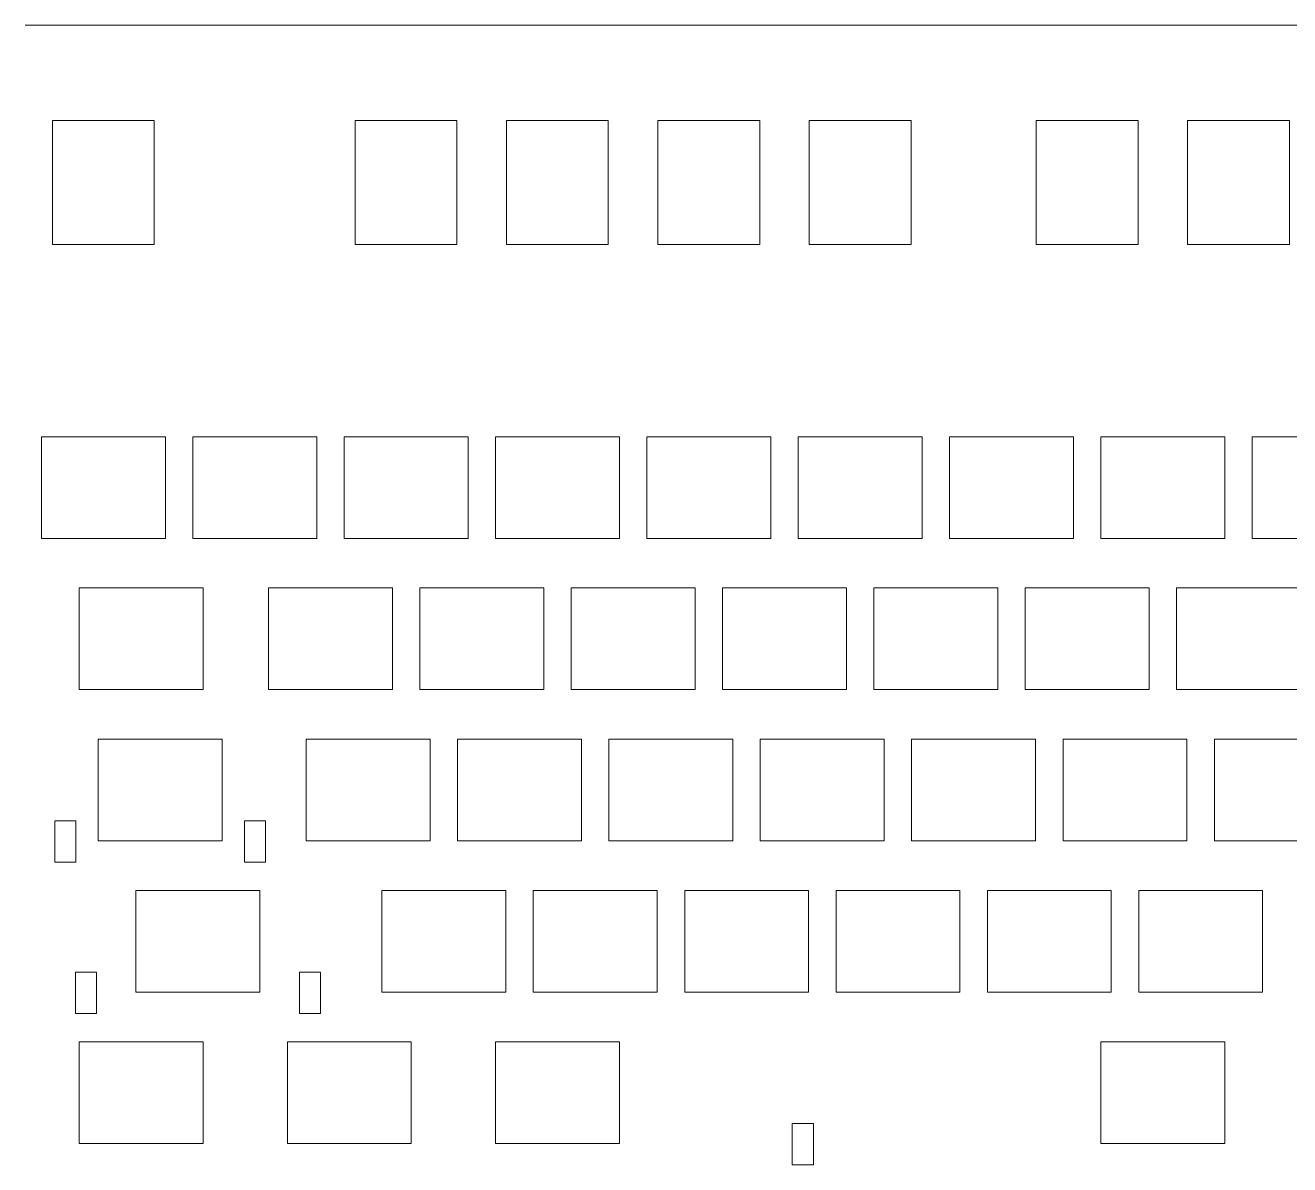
# Model space of a CAD drawing. Header units: inches. Extents: x -130 to 309, y 16 to 159.
# Drawn here: x -130.3 to 28.8, y 15.7 to 159.1 of the extents above; entities that cross this region are included whole.
import ezdxf

# ---------------------------------------------------------------- set-up
doc = ezdxf.new("R2010")
doc.units = ezdxf.units.IN
doc.header["$MEASUREMENT"] = 0

# ---------------------------------------------------------------- blocks, each defined once
blk = doc.blocks.new('block 2')
at = {"color": 7, "lineweight": 5}
blk.add_lwpolyline([(-130.3, 159.14), (308.7, 159.14)], dxfattribs=at)
blk = doc.blocks.new('block 12')
at = {"color": 7, "lineweight": 5}
blk.add_lwpolyline([(-124, 39.93), (-121.33, 39.93)], dxfattribs=at)
blk = doc.blocks.new('block 13')
at = {"color": 7, "lineweight": 5}
blk.add_lwpolyline([(-121.33, 39.93), (-121.33, 34.72)], dxfattribs=at)
blk = doc.blocks.new('block 14')
at = {"color": 7, "lineweight": 5}
blk.add_lwpolyline([(-121.33, 34.72), (-124, 34.72)], dxfattribs=at)
blk = doc.blocks.new('block 15')
at = {"color": 7, "lineweight": 5}
blk.add_lwpolyline([(-124, 34.72), (-124, 39.93)], dxfattribs=at)
blk = doc.blocks.new('block 16')
at = {"color": 7, "lineweight": 5}
blk.add_lwpolyline([(-95.81, 39.93), (-93.14, 39.93)], dxfattribs=at)
blk = doc.blocks.new('block 17')
at = {"color": 7, "lineweight": 5}
blk.add_lwpolyline([(-93.14, 39.93), (-93.14, 34.72)], dxfattribs=at)
blk = doc.blocks.new('block 18')
at = {"color": 7, "lineweight": 5}
blk.add_lwpolyline([(-93.14, 34.72), (-95.81, 34.72)], dxfattribs=at)
blk = doc.blocks.new('block 19')
at = {"color": 7, "lineweight": 5}
blk.add_lwpolyline([(-95.81, 34.72), (-95.81, 39.93)], dxfattribs=at)
blk = doc.blocks.new('block 28')
at = {"color": 7, "lineweight": 5}
blk.add_lwpolyline([(-116.37, 50.2), (-100.77, 50.2)], dxfattribs=at)
blk = doc.blocks.new('block 29')
at = {"color": 7, "lineweight": 5}
blk.add_lwpolyline([(-100.77, 50.2), (-100.77, 37.4)], dxfattribs=at)
blk = doc.blocks.new('block 30')
at = {"color": 7, "lineweight": 5}
blk.add_lwpolyline([(-100.77, 37.4), (-116.37, 37.4)], dxfattribs=at)
blk = doc.blocks.new('block 31')
at = {"color": 7, "lineweight": 5}
blk.add_lwpolyline([(-116.37, 37.4), (-116.37, 50.2)], dxfattribs=at)
blk = doc.blocks.new('block 32')
at = {"color": 7, "lineweight": 5}
blk.add_lwpolyline([(-85.41, 50.2), (-69.81, 50.2)], dxfattribs=at)
blk = doc.blocks.new('block 33')
at = {"color": 7, "lineweight": 5}
blk.add_lwpolyline([(-69.81, 50.2), (-69.81, 37.4)], dxfattribs=at)
blk = doc.blocks.new('block 34')
at = {"color": 7, "lineweight": 5}
blk.add_lwpolyline([(-69.81, 37.4), (-85.41, 37.4)], dxfattribs=at)
blk = doc.blocks.new('block 35')
at = {"color": 7, "lineweight": 5}
blk.add_lwpolyline([(-85.41, 37.4), (-85.41, 50.2)], dxfattribs=at)
blk = doc.blocks.new('block 36')
at = {"color": 7, "lineweight": 5}
blk.add_lwpolyline([(-66.36, 50.2), (-50.76, 50.2)], dxfattribs=at)
blk = doc.blocks.new('block 37')
at = {"color": 7, "lineweight": 5}
blk.add_lwpolyline([(-50.76, 50.2), (-50.76, 37.4)], dxfattribs=at)
blk = doc.blocks.new('block 38')
at = {"color": 7, "lineweight": 5}
blk.add_lwpolyline([(-50.76, 37.4), (-66.36, 37.4)], dxfattribs=at)
blk = doc.blocks.new('block 39')
at = {"color": 7, "lineweight": 5}
blk.add_lwpolyline([(-66.36, 37.4), (-66.36, 50.2)], dxfattribs=at)
blk = doc.blocks.new('block 40')
at = {"color": 7, "lineweight": 5}
blk.add_lwpolyline([(-47.31, 50.2), (-31.71, 50.2)], dxfattribs=at)
blk = doc.blocks.new('block 41')
at = {"color": 7, "lineweight": 5}
blk.add_lwpolyline([(-31.71, 50.2), (-31.71, 37.4)], dxfattribs=at)
blk = doc.blocks.new('block 42')
at = {"color": 7, "lineweight": 5}
blk.add_lwpolyline([(-31.71, 37.4), (-47.31, 37.4)], dxfattribs=at)
blk = doc.blocks.new('block 43')
at = {"color": 7, "lineweight": 5}
blk.add_lwpolyline([(-47.31, 37.4), (-47.31, 50.2)], dxfattribs=at)
blk = doc.blocks.new('block 44')
at = {"color": 7, "lineweight": 5}
blk.add_lwpolyline([(-28.26, 50.2), (-12.66, 50.2)], dxfattribs=at)
blk = doc.blocks.new('block 45')
at = {"color": 7, "lineweight": 5}
blk.add_lwpolyline([(-12.66, 50.2), (-12.66, 37.4)], dxfattribs=at)
blk = doc.blocks.new('block 46')
at = {"color": 7, "lineweight": 5}
blk.add_lwpolyline([(-12.66, 37.4), (-28.26, 37.4)], dxfattribs=at)
blk = doc.blocks.new('block 47')
at = {"color": 7, "lineweight": 5}
blk.add_lwpolyline([(-28.26, 37.4), (-28.26, 50.2)], dxfattribs=at)
blk = doc.blocks.new('block 48')
at = {"color": 7, "lineweight": 5}
blk.add_lwpolyline([(-9.21, 50.2), (6.39, 50.2)], dxfattribs=at)
blk = doc.blocks.new('block 49')
at = {"color": 7, "lineweight": 5}
blk.add_lwpolyline([(6.39, 50.2), (6.39, 37.4)], dxfattribs=at)
blk = doc.blocks.new('block 50')
at = {"color": 7, "lineweight": 5}
blk.add_lwpolyline([(6.39, 37.4), (-9.21, 37.4)], dxfattribs=at)
blk = doc.blocks.new('block 51')
at = {"color": 7, "lineweight": 5}
blk.add_lwpolyline([(-9.21, 37.4), (-9.21, 50.2)], dxfattribs=at)
blk = doc.blocks.new('block 52')
at = {"color": 7, "lineweight": 5}
blk.add_lwpolyline([(9.84, 50.2), (25.44, 50.2)], dxfattribs=at)
blk = doc.blocks.new('block 53')
at = {"color": 7, "lineweight": 5}
blk.add_lwpolyline([(25.44, 50.2), (25.44, 37.4)], dxfattribs=at)
blk = doc.blocks.new('block 54')
at = {"color": 7, "lineweight": 5}
blk.add_lwpolyline([(25.44, 37.4), (9.84, 37.4)], dxfattribs=at)
blk = doc.blocks.new('block 55')
at = {"color": 7, "lineweight": 5}
blk.add_lwpolyline([(9.84, 37.4), (9.84, 50.2)], dxfattribs=at)
blk = doc.blocks.new('block 96')
at = {"color": 7, "lineweight": 5}
blk.add_lwpolyline([(-126.6, 58.98), (-123.94, 58.98)], dxfattribs=at)
blk = doc.blocks.new('block 97')
at = {"color": 7, "lineweight": 5}
blk.add_lwpolyline([(-123.94, 58.98), (-123.94, 53.77)], dxfattribs=at)
blk = doc.blocks.new('block 98')
at = {"color": 7, "lineweight": 5}
blk.add_lwpolyline([(-123.94, 53.77), (-126.6, 53.77)], dxfattribs=at)
blk = doc.blocks.new('block 99')
at = {"color": 7, "lineweight": 5}
blk.add_lwpolyline([(-126.6, 53.77), (-126.6, 58.98)], dxfattribs=at)
blk = doc.blocks.new('block 100')
at = {"color": 7, "lineweight": 5}
blk.add_lwpolyline([(-102.73, 58.98), (-100.06, 58.98)], dxfattribs=at)
blk = doc.blocks.new('block 101')
at = {"color": 7, "lineweight": 5}
blk.add_lwpolyline([(-100.06, 58.98), (-100.06, 53.77)], dxfattribs=at)
blk = doc.blocks.new('block 102')
at = {"color": 7, "lineweight": 5}
blk.add_lwpolyline([(-100.06, 53.77), (-102.73, 53.77)], dxfattribs=at)
blk = doc.blocks.new('block 103')
at = {"color": 7, "lineweight": 5}
blk.add_lwpolyline([(-102.73, 53.77), (-102.73, 58.98)], dxfattribs=at)
blk = doc.blocks.new('block 112')
at = {"color": 7, "lineweight": 5}
blk.add_lwpolyline([(-121.13, 69.25), (-105.53, 69.25)], dxfattribs=at)
blk = doc.blocks.new('block 113')
at = {"color": 7, "lineweight": 5}
blk.add_lwpolyline([(-105.53, 69.25), (-105.53, 56.45)], dxfattribs=at)
blk = doc.blocks.new('block 114')
at = {"color": 7, "lineweight": 5}
blk.add_lwpolyline([(-105.53, 56.45), (-121.13, 56.45)], dxfattribs=at)
blk = doc.blocks.new('block 115')
at = {"color": 7, "lineweight": 5}
blk.add_lwpolyline([(-121.13, 56.45), (-121.13, 69.25)], dxfattribs=at)
blk = doc.blocks.new('block 116')
at = {"color": 7, "lineweight": 5}
blk.add_lwpolyline([(-94.94, 69.25), (-79.34, 69.25)], dxfattribs=at)
blk = doc.blocks.new('block 117')
at = {"color": 7, "lineweight": 5}
blk.add_lwpolyline([(-79.34, 69.25), (-79.34, 56.45)], dxfattribs=at)
blk = doc.blocks.new('block 118')
at = {"color": 7, "lineweight": 5}
blk.add_lwpolyline([(-79.34, 56.45), (-94.94, 56.45)], dxfattribs=at)
blk = doc.blocks.new('block 119')
at = {"color": 7, "lineweight": 5}
blk.add_lwpolyline([(-94.94, 56.45), (-94.94, 69.25)], dxfattribs=at)
blk = doc.blocks.new('block 120')
at = {"color": 7, "lineweight": 5}
blk.add_lwpolyline([(-75.89, 69.25), (-60.29, 69.25)], dxfattribs=at)
blk = doc.blocks.new('block 121')
at = {"color": 7, "lineweight": 5}
blk.add_lwpolyline([(-60.29, 69.25), (-60.29, 56.45)], dxfattribs=at)
blk = doc.blocks.new('block 122')
at = {"color": 7, "lineweight": 5}
blk.add_lwpolyline([(-60.29, 56.45), (-75.89, 56.45)], dxfattribs=at)
blk = doc.blocks.new('block 123')
at = {"color": 7, "lineweight": 5}
blk.add_lwpolyline([(-75.89, 56.45), (-75.89, 69.25)], dxfattribs=at)
blk = doc.blocks.new('block 124')
at = {"color": 7, "lineweight": 5}
blk.add_lwpolyline([(-56.84, 69.25), (-41.24, 69.25)], dxfattribs=at)
blk = doc.blocks.new('block 125')
at = {"color": 7, "lineweight": 5}
blk.add_lwpolyline([(-41.24, 69.25), (-41.24, 56.45)], dxfattribs=at)
blk = doc.blocks.new('block 126')
at = {"color": 7, "lineweight": 5}
blk.add_lwpolyline([(-41.24, 56.45), (-56.84, 56.45)], dxfattribs=at)
blk = doc.blocks.new('block 127')
at = {"color": 7, "lineweight": 5}
blk.add_lwpolyline([(-56.84, 56.45), (-56.84, 69.25)], dxfattribs=at)
blk = doc.blocks.new('block 128')
at = {"color": 7, "lineweight": 5}
blk.add_lwpolyline([(-37.79, 69.25), (-22.19, 69.25)], dxfattribs=at)
blk = doc.blocks.new('block 129')
at = {"color": 7, "lineweight": 5}
blk.add_lwpolyline([(-22.19, 69.25), (-22.19, 56.45)], dxfattribs=at)
blk = doc.blocks.new('block 130')
at = {"color": 7, "lineweight": 5}
blk.add_lwpolyline([(-22.19, 56.45), (-37.79, 56.45)], dxfattribs=at)
blk = doc.blocks.new('block 131')
at = {"color": 7, "lineweight": 5}
blk.add_lwpolyline([(-37.79, 56.45), (-37.79, 69.25)], dxfattribs=at)
blk = doc.blocks.new('block 132')
at = {"color": 7, "lineweight": 5}
blk.add_lwpolyline([(-18.74, 69.25), (-3.14, 69.25)], dxfattribs=at)
blk = doc.blocks.new('block 133')
at = {"color": 7, "lineweight": 5}
blk.add_lwpolyline([(-3.14, 69.25), (-3.14, 56.45)], dxfattribs=at)
blk = doc.blocks.new('block 134')
at = {"color": 7, "lineweight": 5}
blk.add_lwpolyline([(-3.14, 56.45), (-18.74, 56.45)], dxfattribs=at)
blk = doc.blocks.new('block 135')
at = {"color": 7, "lineweight": 5}
blk.add_lwpolyline([(-18.74, 56.45), (-18.74, 69.25)], dxfattribs=at)
blk = doc.blocks.new('block 136')
at = {"color": 7, "lineweight": 5}
blk.add_lwpolyline([(0.31, 69.25), (15.91, 69.25)], dxfattribs=at)
blk = doc.blocks.new('block 137')
at = {"color": 7, "lineweight": 5}
blk.add_lwpolyline([(15.91, 69.25), (15.91, 56.45)], dxfattribs=at)
blk = doc.blocks.new('block 138')
at = {"color": 7, "lineweight": 5}
blk.add_lwpolyline([(15.91, 56.45), (0.31, 56.45)], dxfattribs=at)
blk = doc.blocks.new('block 139')
at = {"color": 7, "lineweight": 5}
blk.add_lwpolyline([(0.31, 56.45), (0.31, 69.25)], dxfattribs=at)
blk = doc.blocks.new('block 140')
at = {"color": 7, "lineweight": 5}
blk.add_lwpolyline([(19.36, 69.25), (34.96, 69.25)], dxfattribs=at)
blk = doc.blocks.new('block 142')
at = {"color": 7, "lineweight": 5}
blk.add_lwpolyline([(34.96, 56.45), (19.36, 56.45)], dxfattribs=at)
blk = doc.blocks.new('block 143')
at = {"color": 7, "lineweight": 5}
blk.add_lwpolyline([(19.36, 56.45), (19.36, 69.25)], dxfattribs=at)
blk = doc.blocks.new('block 184')
at = {"color": 7, "lineweight": 5}
blk.add_lwpolyline([(-123.51, 88.3), (-107.91, 88.3)], dxfattribs=at)
blk = doc.blocks.new('block 185')
at = {"color": 7, "lineweight": 5}
blk.add_lwpolyline([(-107.91, 88.3), (-107.91, 75.5)], dxfattribs=at)
blk = doc.blocks.new('block 186')
at = {"color": 7, "lineweight": 5}
blk.add_lwpolyline([(-107.91, 75.5), (-123.51, 75.5)], dxfattribs=at)
blk = doc.blocks.new('block 187')
at = {"color": 7, "lineweight": 5}
blk.add_lwpolyline([(-123.51, 75.5), (-123.51, 88.3)], dxfattribs=at)
blk = doc.blocks.new('block 188')
at = {"color": 7, "lineweight": 5}
blk.add_lwpolyline([(-99.7, 88.3), (-84.1, 88.3)], dxfattribs=at)
blk = doc.blocks.new('block 189')
at = {"color": 7, "lineweight": 5}
blk.add_lwpolyline([(-84.1, 88.3), (-84.1, 75.5)], dxfattribs=at)
blk = doc.blocks.new('block 190')
at = {"color": 7, "lineweight": 5}
blk.add_lwpolyline([(-84.1, 75.5), (-99.7, 75.5)], dxfattribs=at)
blk = doc.blocks.new('block 191')
at = {"color": 7, "lineweight": 5}
blk.add_lwpolyline([(-99.7, 75.5), (-99.7, 88.3)], dxfattribs=at)
blk = doc.blocks.new('block 192')
at = {"color": 7, "lineweight": 5}
blk.add_lwpolyline([(-80.65, 88.3), (-65.05, 88.3)], dxfattribs=at)
blk = doc.blocks.new('block 193')
at = {"color": 7, "lineweight": 5}
blk.add_lwpolyline([(-65.05, 88.3), (-65.05, 75.5)], dxfattribs=at)
blk = doc.blocks.new('block 194')
at = {"color": 7, "lineweight": 5}
blk.add_lwpolyline([(-65.05, 75.5), (-80.65, 75.5)], dxfattribs=at)
blk = doc.blocks.new('block 195')
at = {"color": 7, "lineweight": 5}
blk.add_lwpolyline([(-80.65, 75.5), (-80.65, 88.3)], dxfattribs=at)
blk = doc.blocks.new('block 196')
at = {"color": 7, "lineweight": 5}
blk.add_lwpolyline([(-61.6, 88.3), (-46, 88.3)], dxfattribs=at)
blk = doc.blocks.new('block 197')
at = {"color": 7, "lineweight": 5}
blk.add_lwpolyline([(-46, 88.3), (-46, 75.5)], dxfattribs=at)
blk = doc.blocks.new('block 198')
at = {"color": 7, "lineweight": 5}
blk.add_lwpolyline([(-46, 75.5), (-61.6, 75.5)], dxfattribs=at)
blk = doc.blocks.new('block 199')
at = {"color": 7, "lineweight": 5}
blk.add_lwpolyline([(-61.6, 75.5), (-61.6, 88.3)], dxfattribs=at)
blk = doc.blocks.new('block 200')
at = {"color": 7, "lineweight": 5}
blk.add_lwpolyline([(-42.55, 88.3), (-26.95, 88.3)], dxfattribs=at)
blk = doc.blocks.new('block 201')
at = {"color": 7, "lineweight": 5}
blk.add_lwpolyline([(-26.95, 88.3), (-26.95, 75.5)], dxfattribs=at)
blk = doc.blocks.new('block 202')
at = {"color": 7, "lineweight": 5}
blk.add_lwpolyline([(-26.95, 75.5), (-42.55, 75.5)], dxfattribs=at)
blk = doc.blocks.new('block 203')
at = {"color": 7, "lineweight": 5}
blk.add_lwpolyline([(-42.55, 75.5), (-42.55, 88.3)], dxfattribs=at)
blk = doc.blocks.new('block 204')
at = {"color": 7, "lineweight": 5}
blk.add_lwpolyline([(-23.5, 88.3), (-7.9, 88.3)], dxfattribs=at)
blk = doc.blocks.new('block 205')
at = {"color": 7, "lineweight": 5}
blk.add_lwpolyline([(-7.9, 88.3), (-7.9, 75.5)], dxfattribs=at)
blk = doc.blocks.new('block 206')
at = {"color": 7, "lineweight": 5}
blk.add_lwpolyline([(-7.9, 75.5), (-23.5, 75.5)], dxfattribs=at)
blk = doc.blocks.new('block 207')
at = {"color": 7, "lineweight": 5}
blk.add_lwpolyline([(-23.5, 75.5), (-23.5, 88.3)], dxfattribs=at)
blk = doc.blocks.new('block 208')
at = {"color": 7, "lineweight": 5}
blk.add_lwpolyline([(-4.45, 88.3), (11.15, 88.3)], dxfattribs=at)
blk = doc.blocks.new('block 209')
at = {"color": 7, "lineweight": 5}
blk.add_lwpolyline([(11.15, 88.3), (11.15, 75.5)], dxfattribs=at)
blk = doc.blocks.new('block 210')
at = {"color": 7, "lineweight": 5}
blk.add_lwpolyline([(11.15, 75.5), (-4.45, 75.5)], dxfattribs=at)
blk = doc.blocks.new('block 211')
at = {"color": 7, "lineweight": 5}
blk.add_lwpolyline([(-4.45, 75.5), (-4.45, 88.3)], dxfattribs=at)
blk = doc.blocks.new('block 212')
at = {"color": 7, "lineweight": 5}
blk.add_lwpolyline([(14.6, 88.3), (30.2, 88.3)], dxfattribs=at)
blk = doc.blocks.new('block 214')
at = {"color": 7, "lineweight": 5}
blk.add_lwpolyline([(30.2, 75.5), (14.6, 75.5)], dxfattribs=at)
blk = doc.blocks.new('block 215')
at = {"color": 7, "lineweight": 5}
blk.add_lwpolyline([(14.6, 75.5), (14.6, 88.3)], dxfattribs=at)
blk = doc.blocks.new('block 276')
at = {"color": 7, "lineweight": 5}
blk.add_lwpolyline([(-128.27, 107.35), (-112.67, 107.35)], dxfattribs=at)
blk = doc.blocks.new('block 277')
at = {"color": 7, "lineweight": 5}
blk.add_lwpolyline([(-112.67, 107.35), (-112.67, 94.55)], dxfattribs=at)
blk = doc.blocks.new('block 278')
at = {"color": 7, "lineweight": 5}
blk.add_lwpolyline([(-112.67, 94.55), (-128.27, 94.55)], dxfattribs=at)
blk = doc.blocks.new('block 279')
at = {"color": 7, "lineweight": 5}
blk.add_lwpolyline([(-128.27, 94.55), (-128.27, 107.35)], dxfattribs=at)
blk = doc.blocks.new('block 280')
at = {"color": 7, "lineweight": 5}
blk.add_lwpolyline([(-109.22, 107.35), (-93.62, 107.35)], dxfattribs=at)
blk = doc.blocks.new('block 281')
at = {"color": 7, "lineweight": 5}
blk.add_lwpolyline([(-93.62, 107.35), (-93.62, 94.55)], dxfattribs=at)
blk = doc.blocks.new('block 282')
at = {"color": 7, "lineweight": 5}
blk.add_lwpolyline([(-93.62, 94.55), (-109.22, 94.55)], dxfattribs=at)
blk = doc.blocks.new('block 283')
at = {"color": 7, "lineweight": 5}
blk.add_lwpolyline([(-109.22, 94.55), (-109.22, 107.35)], dxfattribs=at)
blk = doc.blocks.new('block 284')
at = {"color": 7, "lineweight": 5}
blk.add_lwpolyline([(-90.17, 107.35), (-74.57, 107.35)], dxfattribs=at)
blk = doc.blocks.new('block 285')
at = {"color": 7, "lineweight": 5}
blk.add_lwpolyline([(-74.57, 107.35), (-74.57, 94.55)], dxfattribs=at)
blk = doc.blocks.new('block 286')
at = {"color": 7, "lineweight": 5}
blk.add_lwpolyline([(-74.57, 94.55), (-90.17, 94.55)], dxfattribs=at)
blk = doc.blocks.new('block 287')
at = {"color": 7, "lineweight": 5}
blk.add_lwpolyline([(-90.17, 94.55), (-90.17, 107.35)], dxfattribs=at)
blk = doc.blocks.new('block 288')
at = {"color": 7, "lineweight": 5}
blk.add_lwpolyline([(-71.12, 107.35), (-55.52, 107.35)], dxfattribs=at)
blk = doc.blocks.new('block 289')
at = {"color": 7, "lineweight": 5}
blk.add_lwpolyline([(-55.52, 107.35), (-55.52, 94.55)], dxfattribs=at)
blk = doc.blocks.new('block 290')
at = {"color": 7, "lineweight": 5}
blk.add_lwpolyline([(-55.52, 94.55), (-71.12, 94.55)], dxfattribs=at)
blk = doc.blocks.new('block 291')
at = {"color": 7, "lineweight": 5}
blk.add_lwpolyline([(-71.12, 94.55), (-71.12, 107.35)], dxfattribs=at)
blk = doc.blocks.new('block 292')
at = {"color": 7, "lineweight": 5}
blk.add_lwpolyline([(-52.07, 107.35), (-36.48, 107.35)], dxfattribs=at)
blk = doc.blocks.new('block 293')
at = {"color": 7, "lineweight": 5}
blk.add_lwpolyline([(-36.48, 107.35), (-36.48, 94.55)], dxfattribs=at)
blk = doc.blocks.new('block 294')
at = {"color": 7, "lineweight": 5}
blk.add_lwpolyline([(-36.48, 94.55), (-52.07, 94.55)], dxfattribs=at)
blk = doc.blocks.new('block 295')
at = {"color": 7, "lineweight": 5}
blk.add_lwpolyline([(-52.07, 94.55), (-52.07, 107.35)], dxfattribs=at)
blk = doc.blocks.new('block 296')
at = {"color": 7, "lineweight": 5}
blk.add_lwpolyline([(-33.02, 107.35), (-17.43, 107.35)], dxfattribs=at)
blk = doc.blocks.new('block 297')
at = {"color": 7, "lineweight": 5}
blk.add_lwpolyline([(-17.43, 107.35), (-17.43, 94.55)], dxfattribs=at)
blk = doc.blocks.new('block 298')
at = {"color": 7, "lineweight": 5}
blk.add_lwpolyline([(-17.43, 94.55), (-33.02, 94.55)], dxfattribs=at)
blk = doc.blocks.new('block 299')
at = {"color": 7, "lineweight": 5}
blk.add_lwpolyline([(-33.02, 94.55), (-33.02, 107.35)], dxfattribs=at)
blk = doc.blocks.new('block 300')
at = {"color": 7, "lineweight": 5}
blk.add_lwpolyline([(-13.97, 107.35), (1.63, 107.35)], dxfattribs=at)
blk = doc.blocks.new('block 301')
at = {"color": 7, "lineweight": 5}
blk.add_lwpolyline([(1.63, 107.35), (1.63, 94.55)], dxfattribs=at)
blk = doc.blocks.new('block 302')
at = {"color": 7, "lineweight": 5}
blk.add_lwpolyline([(1.63, 94.55), (-13.97, 94.55)], dxfattribs=at)
blk = doc.blocks.new('block 303')
at = {"color": 7, "lineweight": 5}
blk.add_lwpolyline([(-13.97, 94.55), (-13.97, 107.35)], dxfattribs=at)
blk = doc.blocks.new('block 304')
at = {"color": 7, "lineweight": 5}
blk.add_lwpolyline([(5.08, 107.35), (20.68, 107.35)], dxfattribs=at)
blk = doc.blocks.new('block 305')
at = {"color": 7, "lineweight": 5}
blk.add_lwpolyline([(20.68, 107.35), (20.68, 94.55)], dxfattribs=at)
blk = doc.blocks.new('block 306')
at = {"color": 7, "lineweight": 5}
blk.add_lwpolyline([(20.68, 94.55), (5.08, 94.55)], dxfattribs=at)
blk = doc.blocks.new('block 307')
at = {"color": 7, "lineweight": 5}
blk.add_lwpolyline([(5.08, 94.55), (5.08, 107.35)], dxfattribs=at)
blk = doc.blocks.new('block 308')
at = {"color": 7, "lineweight": 5}
blk.add_lwpolyline([(24.13, 107.35), (39.73, 107.35)], dxfattribs=at)
blk = doc.blocks.new('block 310')
at = {"color": 7, "lineweight": 5}
blk.add_lwpolyline([(39.73, 94.55), (24.13, 94.55)], dxfattribs=at)
blk = doc.blocks.new('block 311')
at = {"color": 7, "lineweight": 5}
blk.add_lwpolyline([(24.13, 94.55), (24.13, 107.35)], dxfattribs=at)
blk = doc.blocks.new('block 360')
at = {"color": 7, "lineweight": 5}
blk.add_lwpolyline([(-126.87, 131.55), (-126.87, 147.15)], dxfattribs=at)
blk = doc.blocks.new('block 361')
at = {"color": 7, "lineweight": 5}
blk.add_lwpolyline([(-126.87, 147.15), (-114.07, 147.15)], dxfattribs=at)
blk = doc.blocks.new('block 362')
at = {"color": 7, "lineweight": 5}
blk.add_lwpolyline([(-114.07, 147.15), (-114.07, 131.55)], dxfattribs=at)
blk = doc.blocks.new('block 363')
at = {"color": 7, "lineweight": 5}
blk.add_lwpolyline([(-114.07, 131.55), (-126.87, 131.55)], dxfattribs=at)
blk = doc.blocks.new('block 364')
at = {"color": 7, "lineweight": 5}
blk.add_lwpolyline([(-88.77, 131.55), (-88.77, 147.15)], dxfattribs=at)
blk = doc.blocks.new('block 365')
at = {"color": 7, "lineweight": 5}
blk.add_lwpolyline([(-88.77, 147.15), (-75.97, 147.15)], dxfattribs=at)
blk = doc.blocks.new('block 366')
at = {"color": 7, "lineweight": 5}
blk.add_lwpolyline([(-75.97, 147.15), (-75.97, 131.55)], dxfattribs=at)
blk = doc.blocks.new('block 367')
at = {"color": 7, "lineweight": 5}
blk.add_lwpolyline([(-75.97, 131.55), (-88.77, 131.55)], dxfattribs=at)
blk = doc.blocks.new('block 368')
at = {"color": 7, "lineweight": 5}
blk.add_lwpolyline([(-69.72, 131.55), (-69.72, 147.15)], dxfattribs=at)
blk = doc.blocks.new('block 369')
at = {"color": 7, "lineweight": 5}
blk.add_lwpolyline([(-69.72, 147.15), (-56.92, 147.15)], dxfattribs=at)
blk = doc.blocks.new('block 370')
at = {"color": 7, "lineweight": 5}
blk.add_lwpolyline([(-56.92, 147.15), (-56.92, 131.55)], dxfattribs=at)
blk = doc.blocks.new('block 371')
at = {"color": 7, "lineweight": 5}
blk.add_lwpolyline([(-56.92, 131.55), (-69.72, 131.55)], dxfattribs=at)
blk = doc.blocks.new('block 372')
at = {"color": 7, "lineweight": 5}
blk.add_lwpolyline([(-50.67, 131.55), (-50.67, 147.15)], dxfattribs=at)
blk = doc.blocks.new('block 373')
at = {"color": 7, "lineweight": 5}
blk.add_lwpolyline([(-50.67, 147.15), (-37.87, 147.15)], dxfattribs=at)
blk = doc.blocks.new('block 374')
at = {"color": 7, "lineweight": 5}
blk.add_lwpolyline([(-37.87, 147.15), (-37.87, 131.55)], dxfattribs=at)
blk = doc.blocks.new('block 375')
at = {"color": 7, "lineweight": 5}
blk.add_lwpolyline([(-37.87, 131.55), (-50.67, 131.55)], dxfattribs=at)
blk = doc.blocks.new('block 376')
at = {"color": 7, "lineweight": 5}
blk.add_lwpolyline([(-31.63, 131.55), (-31.63, 147.15)], dxfattribs=at)
blk = doc.blocks.new('block 377')
at = {"color": 7, "lineweight": 5}
blk.add_lwpolyline([(-31.63, 147.15), (-18.82, 147.15)], dxfattribs=at)
blk = doc.blocks.new('block 378')
at = {"color": 7, "lineweight": 5}
blk.add_lwpolyline([(-18.82, 147.15), (-18.82, 131.55)], dxfattribs=at)
blk = doc.blocks.new('block 379')
at = {"color": 7, "lineweight": 5}
blk.add_lwpolyline([(-18.82, 131.55), (-31.63, 131.55)], dxfattribs=at)
blk = doc.blocks.new('block 380')
at = {"color": 7, "lineweight": 5}
blk.add_lwpolyline([(-3.05, 131.55), (-3.05, 147.15)], dxfattribs=at)
blk = doc.blocks.new('block 381')
at = {"color": 7, "lineweight": 5}
blk.add_lwpolyline([(-3.05, 147.15), (9.75, 147.15)], dxfattribs=at)
blk = doc.blocks.new('block 382')
at = {"color": 7, "lineweight": 5}
blk.add_lwpolyline([(9.75, 147.15), (9.75, 131.55)], dxfattribs=at)
blk = doc.blocks.new('block 383')
at = {"color": 7, "lineweight": 5}
blk.add_lwpolyline([(9.75, 131.55), (-3.05, 131.55)], dxfattribs=at)
blk = doc.blocks.new('block 384')
at = {"color": 7, "lineweight": 5}
blk.add_lwpolyline([(16, 131.55), (16, 147.15)], dxfattribs=at)
blk = doc.blocks.new('block 385')
at = {"color": 7, "lineweight": 5}
blk.add_lwpolyline([(16, 147.15), (28.8, 147.15)], dxfattribs=at)
blk = doc.blocks.new('block 386')
at = {"color": 7, "lineweight": 5}
blk.add_lwpolyline([(28.8, 147.15), (28.8, 131.55)], dxfattribs=at)
blk = doc.blocks.new('block 387')
at = {"color": 7, "lineweight": 5}
blk.add_lwpolyline([(28.8, 131.55), (16, 131.55)], dxfattribs=at)
blk = doc.blocks.new('block 428')
at = {"color": 7, "lineweight": 5}
blk.add_lwpolyline([(-33.76, 20.9), (-31.09, 20.9)], dxfattribs=at)
blk = doc.blocks.new('block 429')
at = {"color": 7, "lineweight": 5}
blk.add_lwpolyline([(-31.09, 20.9), (-31.09, 15.69)], dxfattribs=at)
blk = doc.blocks.new('block 430')
at = {"color": 7, "lineweight": 5}
blk.add_lwpolyline([(-31.09, 15.69), (-33.76, 15.69)], dxfattribs=at)
blk = doc.blocks.new('block 431')
at = {"color": 7, "lineweight": 5}
blk.add_lwpolyline([(-33.76, 15.69), (-33.76, 20.9)], dxfattribs=at)
blk = doc.blocks.new('block 444')
at = {"color": 7, "lineweight": 5}
blk.add_lwpolyline([(-123.51, 31.17), (-107.91, 31.17)], dxfattribs=at)
blk = doc.blocks.new('block 445')
at = {"color": 7, "lineweight": 5}
blk.add_lwpolyline([(-107.91, 31.17), (-107.91, 18.37)], dxfattribs=at)
blk = doc.blocks.new('block 446')
at = {"color": 7, "lineweight": 5}
blk.add_lwpolyline([(-107.91, 18.37), (-123.51, 18.37)], dxfattribs=at)
blk = doc.blocks.new('block 447')
at = {"color": 7, "lineweight": 5}
blk.add_lwpolyline([(-123.51, 18.37), (-123.51, 31.17)], dxfattribs=at)
blk = doc.blocks.new('block 448')
at = {"color": 7, "lineweight": 5}
blk.add_lwpolyline([(-97.32, 31.17), (-81.72, 31.17)], dxfattribs=at)
blk = doc.blocks.new('block 449')
at = {"color": 7, "lineweight": 5}
blk.add_lwpolyline([(-81.72, 31.17), (-81.72, 18.37)], dxfattribs=at)
blk = doc.blocks.new('block 450')
at = {"color": 7, "lineweight": 5}
blk.add_lwpolyline([(-81.72, 18.37), (-97.32, 18.37)], dxfattribs=at)
blk = doc.blocks.new('block 451')
at = {"color": 7, "lineweight": 5}
blk.add_lwpolyline([(-97.32, 18.37), (-97.32, 31.17)], dxfattribs=at)
blk = doc.blocks.new('block 452')
at = {"color": 7, "lineweight": 5}
blk.add_lwpolyline([(-71.12, 31.17), (-55.52, 31.17)], dxfattribs=at)
blk = doc.blocks.new('block 453')
at = {"color": 7, "lineweight": 5}
blk.add_lwpolyline([(-55.52, 31.17), (-55.52, 18.37)], dxfattribs=at)
blk = doc.blocks.new('block 454')
at = {"color": 7, "lineweight": 5}
blk.add_lwpolyline([(-55.52, 18.37), (-71.12, 18.37)], dxfattribs=at)
blk = doc.blocks.new('block 455')
at = {"color": 7, "lineweight": 5}
blk.add_lwpolyline([(-71.12, 18.37), (-71.12, 31.17)], dxfattribs=at)
blk = doc.blocks.new('block 456')
at = {"color": 7, "lineweight": 5}
blk.add_lwpolyline([(5.08, 31.17), (20.68, 31.17)], dxfattribs=at)
blk = doc.blocks.new('block 457')
at = {"color": 7, "lineweight": 5}
blk.add_lwpolyline([(20.68, 31.17), (20.68, 18.37)], dxfattribs=at)
blk = doc.blocks.new('block 458')
at = {"color": 7, "lineweight": 5}
blk.add_lwpolyline([(20.68, 18.37), (5.08, 18.37)], dxfattribs=at)
blk = doc.blocks.new('block 459')
at = {"color": 7, "lineweight": 5}
blk.add_lwpolyline([(5.08, 18.37), (5.08, 31.17)], dxfattribs=at)

msp = doc.modelspace()

# ---------------------------------------------------------------- block references
for name in ['block 2', 'block 360', 'block 361', 'block 362', 'block 364', 'block 365', 'block 366', 'block 368', 'block 369', 'block 370', 'block 372', 'block 373', 'block 374', 'block 376', 'block 377', 'block 378', 'block 380', 'block 381', 'block 382', 'block 384', 'block 385', 'block 386', 'block 363', 'block 367', 'block 371', 'block 375', 'block 379', 'block 383', 'block 387', 'block 276', 'block 279', 'block 277', 'block 280', 'block 283', 'block 281', 'block 284', 'block 287', 'block 285', 'block 288', 'block 291', 'block 289', 'block 292', 'block 295', 'block 293', 'block 296', 'block 299', 'block 297', 'block 300', 'block 303', 'block 301', 'block 304', 'block 307', 'block 305', 'block 308', 'block 311', 'block 278', 'block 282', 'block 286', 'block 290', 'block 294', 'block 298', 'block 302', 'block 306', 'block 310', 'block 184', 'block 187', 'block 185', 'block 188', 'block 191', 'block 189', 'block 192', 'block 195', 'block 193', 'block 196', 'block 199', 'block 197', 'block 200', 'block 203', 'block 201', 'block 204', 'block 207', 'block 205', 'block 208', 'block 211', 'block 209', 'block 212', 'block 215', 'block 186', 'block 190', 'block 194', 'block 198', 'block 202', 'block 206', 'block 210', 'block 214', 'block 112', 'block 115', 'block 113', 'block 116', 'block 119', 'block 117', 'block 120', 'block 123', 'block 121', 'block 124', 'block 127', 'block 125', 'block 128', 'block 131', 'block 129', 'block 132', 'block 135', 'block 133', 'block 136', 'block 139', 'block 137', 'block 140', 'block 143', 'block 96', 'block 99', 'block 97', 'block 100', 'block 103', 'block 101', 'block 114', 'block 118', 'block 122', 'block 126', 'block 130', 'block 134', 'block 138', 'block 142', 'block 98', 'block 102', 'block 28', 'block 31', 'block 29', 'block 32', 'block 35', 'block 33', 'block 36', 'block 39', 'block 37', 'block 40', 'block 43', 'block 41', 'block 44', 'block 47', 'block 45', 'block 48', 'block 51', 'block 49', 'block 52', 'block 55', 'block 53', 'block 12', 'block 15', 'block 13', 'block 16', 'block 19', 'block 17', 'block 30', 'block 34', 'block 38', 'block 42', 'block 46', 'block 50', 'block 54', 'block 14', 'block 18', 'block 444', 'block 447', 'block 445', 'block 448', 'block 451', 'block 449', 'block 452', 'block 455', 'block 453', 'block 456', 'block 459', 'block 457', 'block 428', 'block 431', 'block 429', 'block 446', 'block 450', 'block 454', 'block 458', 'block 430']:
    msp.add_blockref(name, (0, 0))

doc.saveas('drawing.dxf')
